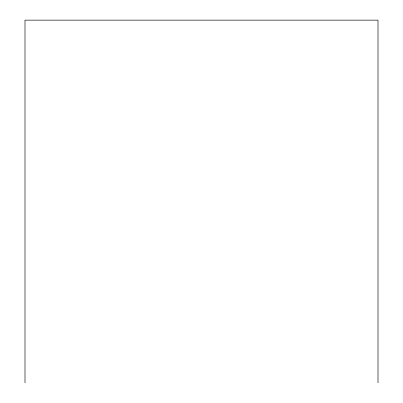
<?xml version="1.0" encoding="UTF-8"?>
<svg xmlns="http://www.w3.org/2000/svg" width="403" height="403" viewBox="0 0 403 403"><rect width="100%" height="100%" fill="white"/><g stroke="black" fill="none" stroke-linecap="round" stroke-linejoin="round"><path stroke-width="0.6" d="M377.999 382.85L377.999 20.15L25.001 20.15L25.001 382.85"/></g></svg>
